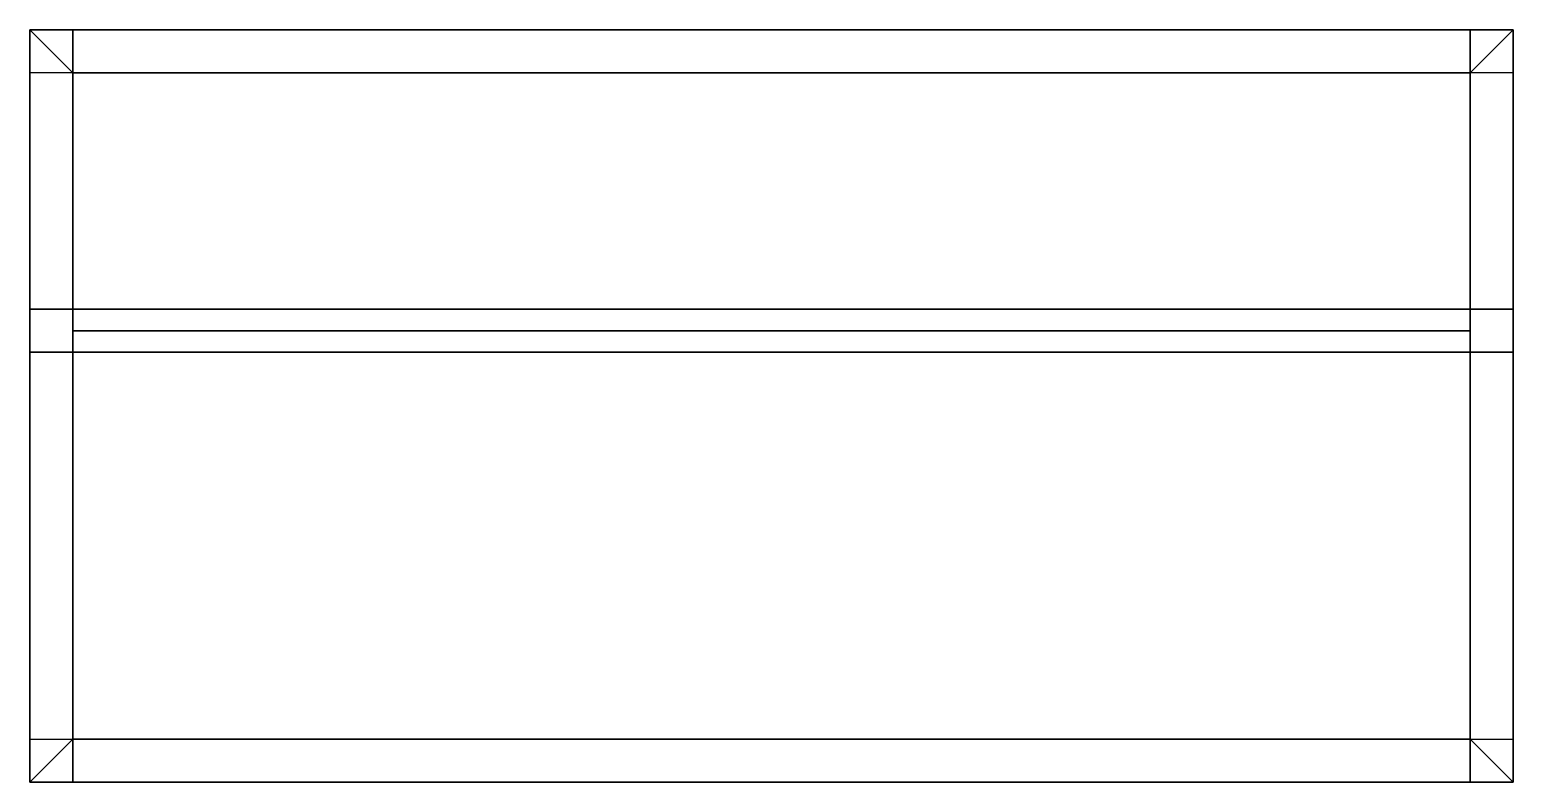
# Model space of a CAD drawing. Extents: x -0.69 to 0.69, y -0.42 to 0.28.
import ezdxf

# ---------------------------------------------------------------- set-up
doc = ezdxf.new("R2010")
doc.units = 0
doc.layers.add('SLEEVE', color=5, linetype='CONTINUOUS')

msp = doc.modelspace()

# ---------------------------------------------------------------- linework, layer by layer
at = {"layer": 'SLEEVE'}
for points in [[(-0.69, 0.28, 0.76), (-0.65, 0.24, 0.76), (0.65, 0.24, 0.76), (0.69, 0.28, 0.76)], [(0.69, 0.28, 0.71), (0.65, 0.24, 0.71), (-0.65, 0.24, 0.71), (-0.69, 0.28, 0.71)], [(0.69, 0.28, 0.76), (0.69, 0.28, 0.71), (-0.69, 0.28, 0.71), (-0.69, 0.28, 0.76)], [(-0.69, 0.28, 0.71), (-0.65, 0.24, 0.71), (-0.65, -0.38, 0.71), (-0.69, -0.42, 0.71)], [(-0.69, 0.28, 0.76), (-0.69, 0.28, 0.71), (-0.69, -0.42, 0.71), (-0.69, -0.42, 0.76)], [(-0.69, -0.42, 0.76), (-0.65, -0.38, 0.76), (-0.65, 0.24, 0.76), (-0.69, 0.28, 0.76)], [(-0.69, 0.28, 0.71), (-0.65, 0.28, 0.71), (-0.65, 0.02), (-0.69, 0.02)], [(-0.69, 0.02), (-0.69, 0.02, 0.04), (-0.69, 0.24, 0.71), (-0.69, 0.28, 0.71)], [(-0.65, 0.28, 0.71), (-0.65, 0.24, 0.71), (-0.65, 0.02, 0.04), (-0.65, 0.02)], [(0.65, -0.38, 0.76), (0.69, -0.42, 0.76), (0.69, 0.28, 0.76), (0.65, 0.24, 0.76)], [(0.65, 0.24, 0.71), (0.69, 0.28, 0.71), (0.69, -0.42, 0.71), (0.65, -0.38, 0.71)], [(0.65, 0.02), (0.65, 0.02, 0.04), (0.65, 0.24, 0.71), (0.65, 0.28, 0.71)], [(0.65, 0.28, 0.71), (0.69, 0.28, 0.71), (0.69, 0.02), (0.65, 0.02)], [(0.69, -0.42, 0.76), (0.69, -0.42, 0.71), (0.69, 0.28, 0.71), (0.69, 0.28, 0.76)], [(0.69, 0.28, 0.71), (0.69, 0.24, 0.71), (0.69, 0.02, 0.04), (0.69, 0.02)], [(-0.69, 0.02, 0.04), (-0.65, 0.02, 0.04), (-0.65, 0.24, 0.71), (-0.69, 0.24, 0.71)], [(-0.65, 0.24, 0.76), (-0.65, 0.24, 0.71), (0.65, 0.24, 0.71), (0.65, 0.24, 0.76)], [(-0.65, -0.38, 0.76), (-0.65, -0.38, 0.71), (-0.65, 0.24, 0.71), (-0.65, 0.24, 0.76)], [(0.65, 0.24, 0.76), (0.65, 0.24, 0.71), (0.65, -0.38, 0.71), (0.65, -0.38, 0.76)], [(0.65, 0.02, 0.04), (0.69, 0.02, 0.04), (0.69, 0.24, 0.71), (0.65, 0.24, 0.71)], [(-0.69, -0.38, 0.71), (-0.65, -0.38, 0.71), (-0.65, 0.02, 0.04), (-0.69, 0.02, 0.04)], [(-0.69, 0.02, 0.04), (-0.69, -0.02, 0.04), (-0.69, -0.42, 0.71), (-0.69, -0.38, 0.71)], [(-0.65, 0.02, -0.02), (-0.65, -0.02, -0.02), (-0.69, -0.02, -0.02), (-0.69, 0.02, -0.02)], [(-0.69, 0.02, -0.02), (-0.69, -0.02, -0.02), (-0.69, -0.02, 0.04), (-0.69, 0.02, 0.04)], [(-0.65, 0.02), (-0.65, 0.02, -0.02), (-0.69, 0.02, -0.02), (-0.69, 0.02)], [(0.65, 0, 0.02), (0.65, 0.02), (-0.65, 0.02), (-0.65, 0, 0.02)], [(0.65, 0.02), (0.65, 0, -0.02), (-0.65, 0, -0.02), (-0.65, 0.02)], [(-0.65, -0.38, 0.71), (-0.65, -0.42, 0.71), (-0.65, -0.02, 0.04), (-0.65, 0.02, 0.04)], [(-0.65, -0.02, 0.04), (-0.65, -0.02, -0.02), (-0.65, 0.02, -0.02), (-0.65, 0.02, 0.04)], [(0.65, 0.02, 0.04), (0.65, -0.02, 0.04), (0.65, -0.42, 0.71), (0.65, -0.38, 0.71)], [(0.65, -0.38, 0.71), (0.69, -0.38, 0.71), (0.69, 0.02, 0.04), (0.65, 0.02, 0.04)], [(0.69, 0.02, -0.02), (0.69, -0.02, -0.02), (0.65, -0.02, -0.02), (0.65, 0.02, -0.02)], [(0.69, 0.02), (0.69, 0.02, -0.02), (0.65, 0.02, -0.02), (0.65, 0.02)], [(0.65, 0.02, -0.02), (0.65, -0.02, -0.02), (0.65, -0.02, 0.04), (0.65, 0.02, 0.04)], [(0.69, -0.38, 0.71), (0.69, -0.42, 0.71), (0.69, -0.02, 0.04), (0.69, 0.02, 0.04)], [(0.69, -0.02, 0.04), (0.69, -0.02, -0.02), (0.69, 0.02, -0.02), (0.69, 0.02, 0.04)], [(0.65, -0.02), (0.65, 0, 0.02), (-0.65, 0, 0.02), (-0.65, -0.02)], [(0.65, 0, -0.02), (0.65, -0.02), (-0.65, -0.02), (-0.65, 0, -0.02)], [(-0.69, -0.02, 0.04), (-0.65, -0.02, 0.04), (-0.65, -0.42, 0.71), (-0.69, -0.42, 0.71)], [(-0.69, -0.02, 0.04), (-0.69, -0.02, -0.02), (-0.65, -0.02, -0.02), (-0.65, -0.02, 0.04)], [(0.65, -0.02, 0.04), (0.69, -0.02, 0.04), (0.69, -0.42, 0.71), (0.65, -0.42, 0.71)], [(0.65, -0.02, 0.04), (0.65, -0.02, -0.02), (0.69, -0.02, -0.02), (0.69, -0.02, 0.04)], [(-0.65, -0.38, 0.76), (-0.69, -0.42, 0.76), (0.69, -0.42, 0.76), (0.65, -0.38, 0.76)], [(0.65, -0.38, 0.71), (0.69, -0.42, 0.71), (-0.69, -0.42, 0.71), (-0.65, -0.38, 0.71)], [(0.65, -0.38, 0.76), (0.65, -0.38, 0.71), (-0.65, -0.38, 0.71), (-0.65, -0.38, 0.76)], [(-0.69, -0.42, 0.76), (-0.69, -0.42, 0.71), (0.69, -0.42, 0.71), (0.69, -0.42, 0.76)]]:
    msp.add_3dface(points, dxfattribs=at)

doc.saveas('drawing.dxf')
